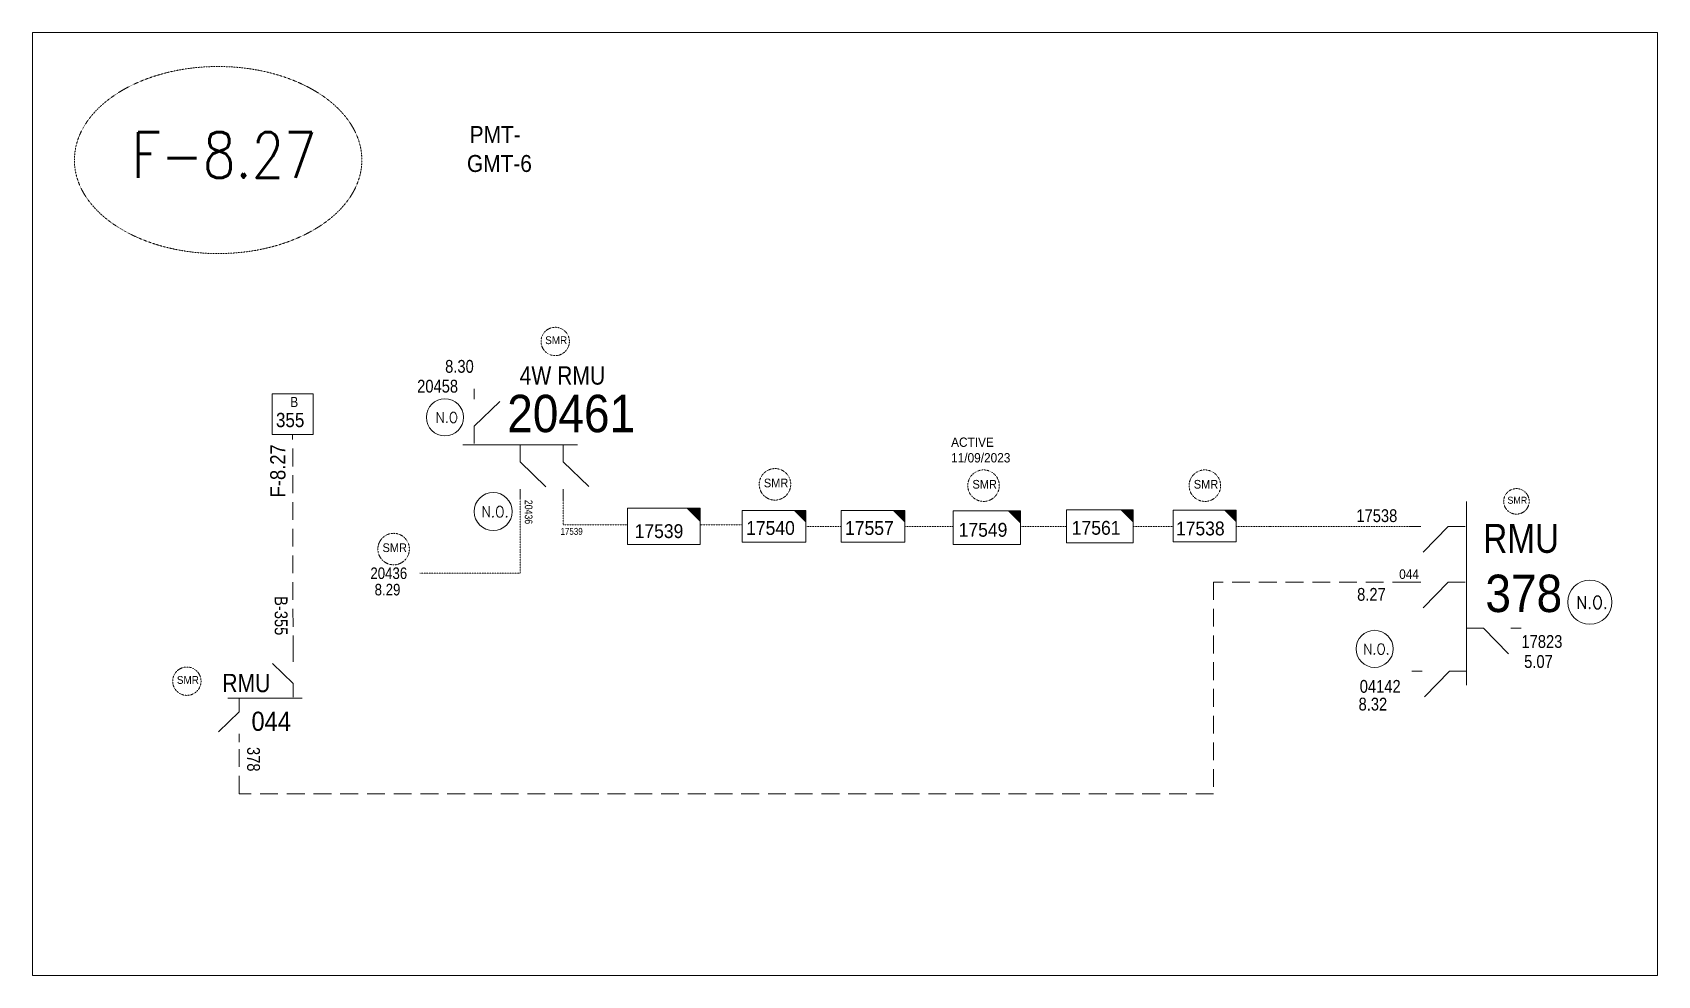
# Model space of a CAD drawing. Header units: metres. Extents: x 65984 to 144644, y -19036 to 23726.
# Drawn here: x 96251 to 97097, y -3153 to -2661 of the extents above; entities that cross this region are included whole.
import ezdxf
from ezdxf.enums import TextEntityAlignment as Align

# ---------------------------------------------------------------- set-up
doc = ezdxf.new("R2010")
doc.units = ezdxf.units.M
doc.header["$MEASUREMENT"] = 0
for name, pattern in [('DGN Style 2', [0.023128, 0, -0.023128]), ('DGN Style 3', [0.013877, 0, -0.013877]), ('HIDDEN2', [2381.25, 1587.5, -793.75])]:
    doc.linetypes.add(name, pattern=pattern)
doc.layers.get('0').update_dxf_attribs({"color": 95, "lineweight": 40})
for name, color, linetype, lineweight in [('d_eos', 111, 'Continuous', 40), ('d_eos no', 121, 'Continuous', 40), ('d_switch', 95, 'Continuous', 40), ('d_tf no', 6, 'Continuous', 40), ('d_ug cable', 95, 'Continuous', 40), ('d_unit sub', 7, 'Continuous', 40), ('FDR  1  05', 172, 'Continuous', 40), ('FDR  5  07', 6, 'Continuous', 40), ('fedr no', 95, 'Continuous', 40), ('GRID STATION  04', 7, 'Continuous', 40), ('Level 37', 7, 'Continuous', 0), ('O H MAIN FEEDER', 4, 'Continuous', 100), ('SW N O', 114, 'Continuous', 30)]:
    doc.layers.add(name, color=color, linetype=linetype, lineweight=lineweight)
doc.styles.add('NASKHF', font='naskhf.shx', dxfattribs={"height": 8})
doc.styles.add('Style-Arial', font='arial.ttf')
doc.styles.add('Style-ENGINEERING', font='ENGINEERING.shx')
doc.styles.add('Style-msdefault', font='msdefault.shx')
doc.styles.add('Style-STANDARD', font='STANDARD.shx')

# ---------------------------------------------------------------- blocks, each defined once
blk = doc.blocks.new('*U1289')
at = {"layer": 'd_eos', "color": 2, "linetype": 'Continuous', "lineweight": 13, "ltscale": 1.056836}
for p, q in [((-10.92, 12.05), (-10.92, 14.82)), ((-10.92, 4.75), (-4.06, 11.41)), ((-10.93, 0.2), (-10.93, 4.75)), ((-13.93, -0.16), (10.87, -0.16)), ((7.07, -0.16), (7.07, -4.72)), ((7.08, -4.72), (13.94, -11.38)), ((7.07, -12.02), (7.07, -14.78))]:
    blk.add_line(p, q, dxfattribs=at)
at = {"layer": 'd_ug cable', "color": 2, "linetype": 'DGN Style 2', "lineweight": 13, "extrusion": (0, 0, -1), "flags": 128}
blk.add_lwpolyline([(-7.07, -14.78), (-7.07, -14.78)], close=True, dxfattribs=at)
blk = doc.blocks.new('TF_8')
at = {"color": 0, "linetype": 'ByBlock', "lineweight": -2}
blk.add_line((6.3, 4.95), (9.9, 1.35), dxfattribs=at)
blk.add_3dface([(-10.1, 4.95), (9.9, 4.95), (9.9, -5.05), (-10.1, -5.05)], dxfattribs=at)
blk = doc.blocks.new('exist.us-1000kva')
at = {"color": 0, "linetype": 'ByBlock', "lineweight": -2, "flags": 128}
blk.add_lwpolyline([(39.99, 12.92), (32.8, 20), (40, 20)], close=True, dxfattribs=at)
at = {"color": 0, "linetype": 'ByBlock', "lineweight": -2, "extrusion": (0, 0, -1)}
blk.add_solid([(-39.99, 12.92), (-32.8, 20), (-40, 20)], dxfattribs=at)
at = {"color": 0, "linetype": 'ByBlock', "lineweight": -2, "xscale": 2, "yscale": 2}
blk.add_blockref('TF_8', (20.2, 10.1), dxfattribs=at)
blk = doc.blocks.new('*U3637')
at = {"layer": 'SW N O', "color": 3, "lineweight": 13, "ltscale": 0.426762}
blk.add_circle((0, 0), 16.8, dxfattribs=at)
at = {"layer": 'SW N O', "color": 3, "lineweight": 13, "style": 'Style-STANDARD'}
blk.add_text('N.O.', height=9.6, dxfattribs=at).set_placement((1.7, -0.2), align=Align.MIDDLE_CENTER)
blk = doc.blocks.new('*U3846')
at = {"layer": 'SW N O', "color": 80, "lineweight": 13, "ltscale": 0.426762}
blk.add_circle((0, 0), 16.8, dxfattribs=at)
at = {"layer": 'SW N O', "color": 80, "lineweight": 13, "style": 'Style-STANDARD'}
blk.add_text('N.O.', height=9.6, dxfattribs=at).set_placement((1.7, -0.2), align=Align.MIDDLE_CENTER)
blk = doc.blocks.new('*U3847')
at = {"layer": 'SW N O', "color": 3, "lineweight": 13, "ltscale": 0.39177}
blk.add_circle((0, 0), 16.8, dxfattribs=at)
at = {"layer": 'SW N O', "color": 3, "lineweight": 13, "style": 'Style-STANDARD'}
blk.add_text('N.O', height=9.6, dxfattribs=at).set_placement((1.7, -0.2), align=Align.MIDDLE_CENTER)
blk = doc.blocks.new('*U4074')
at = {"layer": 'SW N O', "color": 3, "lineweight": 13, "ltscale": 0.426762}
blk.add_circle((0, 0), 16.8, dxfattribs=at)
at = {"layer": 'SW N O', "color": 3, "lineweight": 13, "style": 'Style-STANDARD'}
blk.add_text('N.O.', height=9.6, dxfattribs=at).set_placement((1.7, -0.2), align=Align.MIDDLE_CENTER)

msp = doc.modelspace()

# ---------------------------------------------------------------- linework, layer by layer
at = {"layer": 'd_eos', "color": 2, "linetype": 'Continuous', "lineweight": 13, "ltscale": 1.219067}
for p, q in [((96481.15, -2852.3), (96481.15, -2846.91)), ((96481.15, -2866.52), (96494.52, -2853.54)), ((96481.14, -2875.4), (96481.14, -2866.52)), ((96475.3, -2876.1), (96534.93, -2876.1)), ((96505.11, -2876.1), (96505.11, -2884.98)), ((96527.53, -2876.1), (96527.53, -2884.98)), ((96505.12, -2884.98), (96518.49, -2897.97)), ((96527.53, -2884.98), (96540.9, -2897.96)), ((96505.11, -2899.2), (96505.11, -2904.59)), ((96527.53, -2899.2), (96527.53, -2904.59)), ((96997.89, -2905.76), (96997.89, -3001.46)), ((96974.09, -2918.63), (96968.7, -2918.63)), ((96988.31, -2918.64), (96975.33, -2932.01)), ((96997.19, -2918.63), (96988.31, -2918.63)), ((96974.09, -2947.68), (96968.7, -2947.68)), ((96988.31, -2947.69), (96975.33, -2961.06)), ((96997.19, -2947.68), (96988.31, -2947.68)), ((96997.89, -2971.65), (97006.77, -2971.65)), ((97006.77, -2971.66), (97019.75, -2985.03)), ((97020.99, -2971.65), (97026.38, -2971.65)), ((96974.8, -2994.07), (96969.4, -2994.07)), ((96989.01, -2994.07), (96976.03, -3007.44)), ((96997.89, -2994.07), (96989.01, -2994.07))]:
    msp.add_line(p, q, dxfattribs=at)
at = {"layer": 'd_ug cable', "color": 30, "linetype": 'DGN Style 3', "lineweight": 13}
for p, q in [((96505.07, -2904.93), (96505.07, -2942.88)), ((96620.71, -2917.93), (96598.95, -2917.93)), ((96653.97, -2918.63), (96672.22, -2918.63)), ((96705.49, -2918.63), (96730.64, -2918.63)), ((96765.73, -2918.63), (96789.66, -2918.63)), ((96824.37, -2918.63), (96845.14, -2918.63)), ((96878.02, -2918.64), (96895.58, -2918.64)), ((96452.96, -2943.11), (96505.07, -2943.11))]:
    msp.add_line(p, q, dxfattribs=at)
at = {"layer": 'd_ug cable', "color": 30, "linetype": 'HIDDEN2', "lineweight": 13, "ltscale": 0.005846}
for points in [[(96386.89, -2984.84), (96386.67, -2870.85)], [(96968.7, -2947.68), (96866.24, -2947.68), (96866.24, -3057.92), (96358.82, -3057.92), (96358.82, -3031.01)]]:
    msp.add_lwpolyline(points, dxfattribs=at)
at = {"layer": 'd_ug cable', "color": 30, "linetype": 'DGN Style 3', "lineweight": 13, "flags": 128}
for points in [[(96561.11, -2917.93), (96527.53, -2917.93), (96527.53, -2904.59)], [(96971.39, -2918.63), (96895.58, -2918.64)]]:
    msp.add_lwpolyline(points, dxfattribs=at)
at = {"layer": 'd_ug cable', "color": 2, "linetype": 'DGN Style 3', "lineweight": 13}
for centre, radius in [((96523.39, -2822.31), 7.39), ((96637.83, -2896.76), 8.21), ((96746.44, -2897.44), 8.21), ((96861.68, -2897.44), 8.21), ((97023.93, -2905.63), 6.65), ((96439.25, -2930.48), 8.21), ((96331.58, -2999.32), 7.39)]:
    msp.add_circle(centre, radius, dxfattribs=at)
at = {"layer": 'fedr no', "color": 82, "linetype": 'DGN Style 3', "lineweight": 13, "true_color": 0x1dc70e}
msp.add_ellipse((96347.86, -2727.79), major_axis=(74.83, 0), ratio=0.651175, dxfattribs=at)
at = {"layer": 'GRID STATION  04', "color": 30, "linetype": 'Continuous', "lineweight": 13, "ltscale": 0.853483, "flags": 128}
msp.add_lwpolyline([(96397.33, -2870.85), (96397.33, -2849.55), (96376.02, -2849.55), (96376.02, -2870.85)], close=True, dxfattribs=at)
at = {"layer": 'O H MAIN FEEDER', "color": 140, "linetype": 'Continuous', "lineweight": 13, "flags": 128}
msp.add_lwpolyline([(96251.2, -2661.33), (97097.39, -2661.33), (97097.39, -3152.66), (96251.2, -3152.66)], close=True, dxfattribs=at)

# ---------------------------------------------------------------- block references
at = {"layer": 'd_eos', "color": 2, "linetype": 'Continuous', "lineweight": 13, "ltscale": 1.056836, "extrusion": (0, 0, -1), "xscale": 1.55971818194606, "yscale": 1.55971818194606, "zscale": 1.55971818194606}
msp.add_blockref('*U1289', (-96369.85, -3007.95), dxfattribs=at)
at = {"layer": 'd_unit sub', "color": 30, "linetype": 'Continuous', "lineweight": 13, "xscale": 0.9459237711452405, "yscale": 0.9459237711452405, "zscale": 0.8316389266684207, "rotation": 359.9999999999999}
msp.add_blockref('exist.us-1000kva', (96561.11, -2928.09), dxfattribs=at)
at = {"layer": 'd_unit sub', "color": 2, "linetype": 'Continuous', "lineweight": 13, "xscale": 0.8772329699947626, "yscale": 0.8772329699947626, "zscale": 0.8316389266684207, "rotation": 359.9999999999999}
msp.add_blockref('exist.us-1000kva', (96730.64, -2928.09), dxfattribs=at)
at = {"layer": 'FDR  1  05', "color": 2, "linetype": 'Continuous', "lineweight": 13, "rotation": 359.9999999999999}
for p, xscale, yscale, zscale in [((96620.71, -2926.95), 0.8316389266684207, 0.8316389266684207, 0.8316389266684207), ((96845.14, -2926.64), 0.8221315366326909, 0.8221315366326909, 0.7484750340015786)]:
    msp.add_blockref('exist.us-1000kva', p, dxfattribs=dict(at, xscale=xscale, yscale=yscale, zscale=zscale))
at = {"layer": 'FDR  1  05', "color": 30, "linetype": 'Continuous', "lineweight": 13, "zscale": 0.8316389266684207, "rotation": 359.9999999999999}
for p, xscale, yscale in [((96672.22, -2926.95), 0.8316389266684207, 0.8316389266684207), ((96789.66, -2927.31), 0.8679875868693149, 0.8679875868693149)]:
    msp.add_blockref('exist.us-1000kva', p, dxfattribs=dict(at, xscale=xscale, yscale=yscale))
at = {"layer": 'SW N O', "color": 3, "lineweight": 13}
for name, p, xscale, yscale, zscale in [('*U3847', (96465.96, -2861.83), 0.57500690929254, 0.57500690929254, 0.57500690929254), ('*U3637', (96491.09, -2910.92), 0.590573920353413, 0.590573920353413, 0.590573920353413), ('*U4074', (97062.15, -2958.16), 0.6824580152245964, 0.6824580152245964, 0.6824580152245964)]:
    msp.add_blockref(name, p, dxfattribs=dict(at, xscale=xscale, yscale=yscale, zscale=zscale))
at = {"layer": 'SW N O', "color": 80, "lineweight": 13, "xscale": 0.57500690929254, "yscale": 0.57500690929254, "zscale": 0.57500690929254}
msp.add_blockref('*U3846', (96950.07, -2982.46), dxfattribs=at)

# ---------------------------------------------------------------- texts
at = {"layer": 'd_eos no', "color": 7, "linetype": 'Continuous', "lineweight": 13, "style": 'Style-Arial', "width": 0.88}
for s, p in [('PMT-', (96478.86, -2710.07)), ('GMT-6', (96477.43, -2725.16))]:
    msp.add_text(s, height=8.843, dxfattribs=at).set_placement(p, align=Align.TOP_LEFT)
at = {"layer": 'd_eos no', "color": 2, "linetype": 'Continuous', "lineweight": 13, "style": 'Style-Arial', "width": 0.88}
for s, p in [('20461', (96498.4, -2850.1)), ('378', (97007.77, -2943.81))]:
    msp.add_text(s, height=19.487, dxfattribs=at).set_placement(p, align=Align.TOP_LEFT)
at = {"layer": 'd_eos no', "color": 7, "linetype": 'Continuous', "lineweight": 140, "ltscale": 0.666667, "style": 'Style-Arial', "width": 0.88}
msp.add_text('044', height=5, dxfattribs=at).set_placement((96962.88, -2946.04))
at = {"layer": 'd_eos no', "color": 2, "linetype": 'Continuous', "lineweight": 140, "style": 'Style-Arial', "width": 0.88}
msp.add_text('044', height=10, dxfattribs=at).set_placement((96365.23, -3025.2))
at = {"layer": 'd_switch', "color": 191, "linetype": 'Continuous', "lineweight": 13, "style": 'Style-ENGINEERING', "width": 0.857143}
msp.add_text('8.30', height=6.684, dxfattribs=at).set_placement((96466.07, -2831.94), align=Align.TOP_LEFT)
at = {"layer": 'd_switch', "color": 7, "linetype": 'Continuous', "lineweight": 13, "style": 'Style-ENGINEERING', "width": 0.857143}
for s, p in [('20458', (96451.5, -2842.27)), ('17538', (96940.59, -2909.73)), ('17823', (97026.55, -2975.29)), ('04142', (96942.34, -2998.67))]:
    msp.add_text(s, height=6.684, dxfattribs=at).set_placement(p, align=Align.TOP_LEFT)
at = {"layer": 'd_switch', "color": 30, "linetype": 'Continuous', "lineweight": 13, "style": 'Style-msdefault', "width": 0.9}
msp.add_text('F-8.27', height=7.96, rotation=90, dxfattribs=at).set_placement((96374.97, -2875.87), align=Align.TOP_RIGHT)
at = {"layer": 'd_switch', "color": 7, "linetype": 'Continuous', "lineweight": 13, "ltscale": 0.720764, "style": 'Style-ENGINEERING', "width": 0.857143}
msp.add_text('20436', height=3.979, rotation=270, dxfattribs=at).set_placement((96511.55, -2904.82), align=Align.TOP_LEFT)
at = {"layer": 'd_switch', "color": 30, "linetype": 'Continuous', "lineweight": 13, "ltscale": 0.693726, "style": 'Style-ENGINEERING', "width": 0.857143}
msp.add_text('17539', height=3.613, dxfattribs=at).set_placement((96526.17, -2919.45), align=Align.TOP_LEFT)
at = {"layer": 'd_switch', "color": 2, "linetype": 'Continuous', "lineweight": 13, "style": 'Style-ENGINEERING', "width": 0.857143}
for s, height, p in [('20436', 6.016, (96427.14, -2940.05)), ('8.27', 6.684, (96940.97, -2950.74)), ('5.07', 6.684, (97027.96, -2985.72)), ('8.32', 6.684, (96941.73, -3007.9))]:
    msp.add_text(s, height=height, dxfattribs=at).set_placement(p, align=Align.TOP_LEFT)
at = {"layer": 'd_switch', "color": 55, "linetype": 'Continuous', "lineweight": 13, "style": 'Style-ENGINEERING', "width": 0.857143}
msp.add_text('8.29', height=6.016, dxfattribs=at).set_placement((96429.36, -2948.59), align=Align.TOP_LEFT)
at = {"layer": 'd_tf no', "color": 1, "linetype": 'Continuous', "lineweight": 40, "style": 'Style-msdefault', "width": 0.945946}
for height, p in [(4.076, (96518.19, -2819.62)), (4.529, (96632.06, -2893.78)), (4.529, (96740.67, -2894.45)), (4.529, (96855.91, -2894.45)), (3.668, (97019.25, -2903.21)), (4.529, (96433.47, -2927.5)), (4.076, (96326.39, -2996.63))]:
    msp.add_text('SMR', height=height, dxfattribs=at).set_placement(p, align=Align.TOP_LEFT)
at = {"layer": 'd_tf no', "color": 30, "linetype": 'Continuous', "lineweight": 13, "style": 'Style-msdefault', "width": 0.945946}
for s, p in [('17539', (96564.75, -2917.53)), ('17557', (96674.33, -2915.88))]:
    msp.add_text(s, height=7.21, dxfattribs=at).set_placement(p, align=Align.TOP_LEFT)
at = {"layer": 'd_tf no', "color": 2, "linetype": 'Continuous', "lineweight": 13, "style": 'Style-msdefault', "width": 0.945946}
msp.add_text('17540', height=7.21, dxfattribs=at).set_placement((96622.82, -2915.88), align=Align.TOP_LEFT)
at = {"layer": 'd_tf no', "color": 111, "linetype": 'Continuous', "lineweight": 13, "style": 'Style-msdefault', "width": 0.945946}
msp.add_text('17549', height=7.21, dxfattribs=at).set_placement((96733.49, -2916.84), align=Align.TOP_LEFT)
at = {"layer": 'd_tf no', "color": 121, "linetype": 'Continuous', "lineweight": 13, "insert": (96729.55, -2872.35), "char_height": 4.8755, "attachment_point": 1, "style": 'NASKHF'}
msp.add_mtext('\\Fmsdefault;\\H1x;\\W0.945946;ACTIVE\\P11/09/2023', dxfattribs=at)
at = {"layer": 'FDR  5  07', "color": 30, "linetype": 'DGN Style 3', "lineweight": 13, "style": 'Style-msdefault', "width": 0.945946}
msp.add_text('17561', height=7.227, dxfattribs=at).set_placement((96792.35, -2915.8), align=Align.TOP_LEFT)
at = {"layer": 'FDR  5  07', "color": 2, "linetype": 'DGN Style 3', "lineweight": 13, "style": 'Style-msdefault', "width": 0.945946}
msp.add_text('17538', height=7.21, dxfattribs=at).set_placement((96846.63, -2916.13), align=Align.TOP_LEFT)
at = {"layer": 'fedr no', "color": 6, "linetype": 'Continuous', "lineweight": 13, "style": 'Style-STANDARD', "width": 0.909091}
msp.add_text('F-8.27', height=23.786, dxfattribs=at).set_placement((96350.99, -2725.16), align=Align.MIDDLE_CENTER)
at = {"layer": 'GRID STATION  04', "color": 30, "linetype": 'Continuous', "lineweight": 13, "style": 'Style-msdefault', "width": 0.888889}
for s, height, p in [('B', 5.22, (96385.43, -2856.46)), ('355', 7.455, (96377.98, -2866.96))]:
    msp.add_text(s, height=height, dxfattribs=at).set_placement(p)
at = {"layer": 'Level 37', "color": 2, "linetype": 'Continuous', "lineweight": 13, "style": 'Style-msdefault', "width": 0.86}
msp.add_text('4W RMU', height=9.549, rotation=0.00037, dxfattribs=at).set_placement((96549.41, -2835.25), align=Align.TOP_RIGHT)
at = {"layer": 'Level 37', "color": 2, "linetype": 'Continuous', "lineweight": 13, "ltscale": 1.270088, "style": 'Style-msdefault', "width": 0.86}
msp.add_text('RMU', height=15.059, rotation=359.99963, dxfattribs=at).set_placement((97046.11, -2932.44), align=Align.RIGHT)
at = {"layer": 'Level 37', "color": 7, "linetype": 'Continuous', "lineweight": 13, "style": 'Style-ENGINEERING', "width": 0.857143}
for s, p in [('B-355', (96384.01, -2954.96)), ('378', (96369.65, -3033.59))]:
    msp.add_text(s, height=6.684, rotation=270, dxfattribs=at).set_placement(p, align=Align.TOP_LEFT)
at = {"layer": 'Level 37', "color": 2, "linetype": 'Continuous', "lineweight": 13, "style": 'Style-msdefault', "width": 0.86}
msp.add_text('RMU', height=9.549, rotation=359.99963, dxfattribs=at).set_placement((96375.06, -3005.03), align=Align.RIGHT)

doc.saveas('drawing.dxf')
